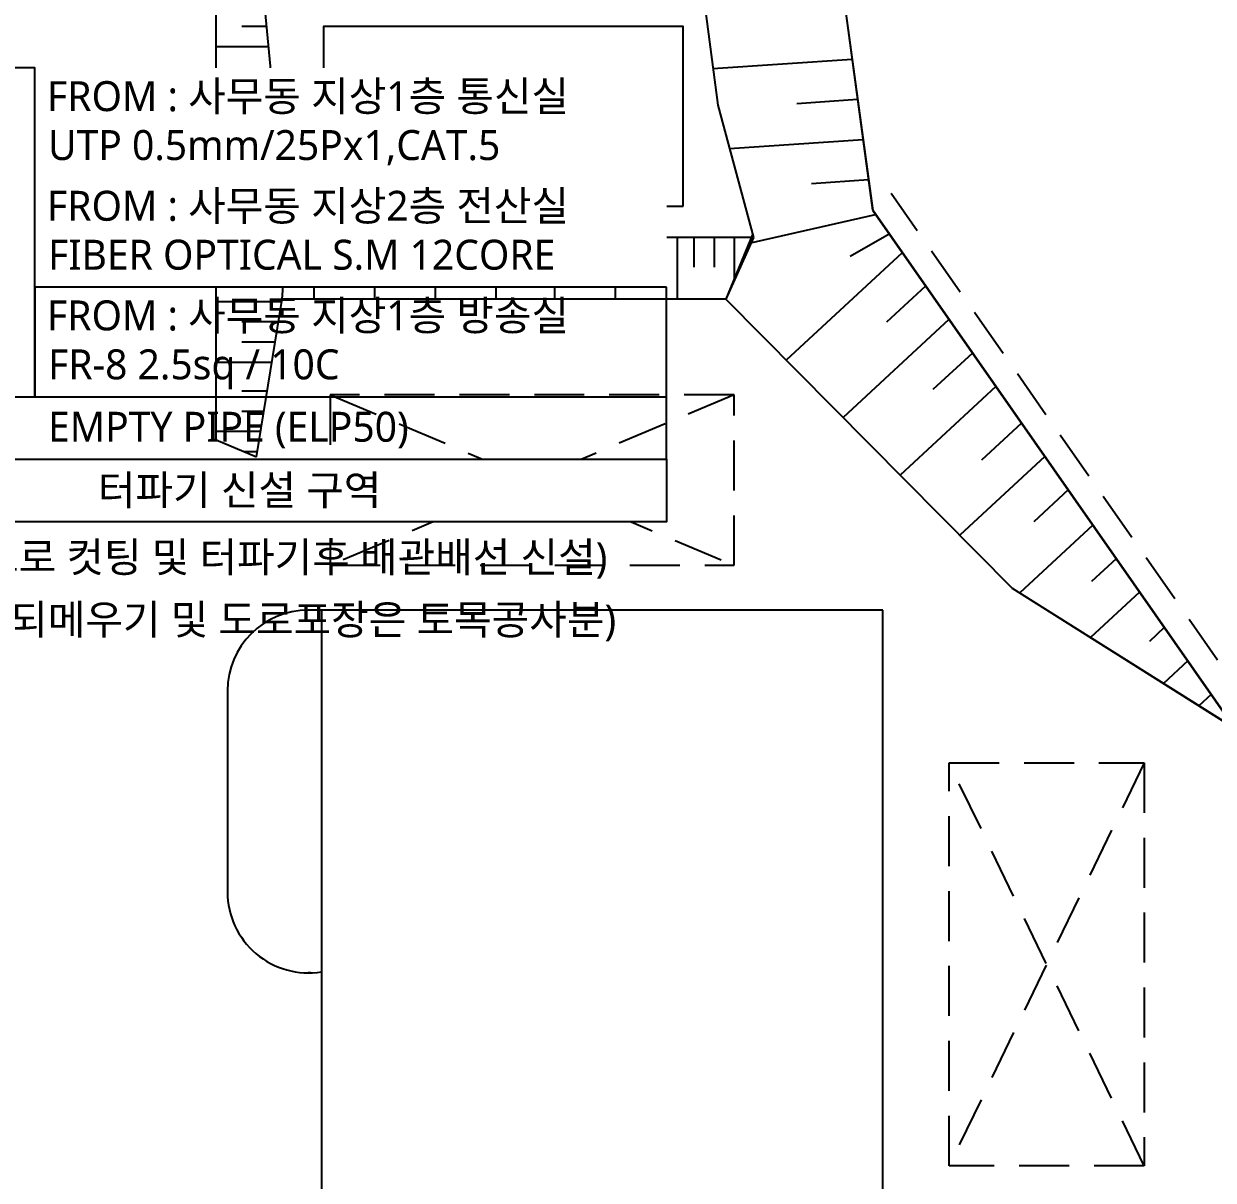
# Model space of a CAD drawing. Header units: millimetres. Extents: x 0 to 420500, y 0 to 297000.
# Drawn here: x 210925 to 270480, y 145487 to 203396 of the extents above; entities that cross this region are included whole.
import ezdxf
from ezdxf.enums import TextEntityAlignment as Align
from ezdxf.xclip import XClip

# ---------------------------------------------------------------- set-up
doc = ezdxf.new("R2010")
doc.units = ezdxf.units.MM
doc.header["$LTSCALE"] = 5000
doc.header["$XCLIPFRAME"] = 0
for name, pattern in [('DASHED', [0.75, 0.5, -0.25]), ('HIDDEN', [0.375, 0.25, -0.125]), ('PHANTOM', [63.5, 31.75, -6.35, 6.35, -6.35, 6.35, -6.35])]:
    doc.linetypes.add(name, pattern=pattern)
for name, color, linetype in [('arch', 8, 'Continuous'), ('REV', 1, 'Continuous'), ('S2', 4, 'HIDDEN'), ('SYM', 3, 'Continuous'), ('TRAY', 3, 'Continuous')]:
    doc.layers.add(name, color=color, linetype=linetype)
doc.styles.add('GHS', font='malgun.ttf')

# ---------------------------------------------------------------- blocks, each defined once
blk = doc.blocks.new('XR-현황측량도')
at = {"color": 0}
for points, elevation in [([(216692, 74033), (216730, 73768), (216730, 73768), (216772, 73503), (216772, 73503), (216819, 73240), (216819, 73240), (216872, 72977), (216872, 72977), (216931, 72716), (216931, 72716), (216995, 72456), (216995, 72456), (217067, 72198), (217067, 72198), (217145, 71942), (217145, 71942), (217231, 71689), (217231, 71689), (217325, 71438), (217325, 71438), (217428, 71191), (217428, 71191), (217539, 70947), (217539, 70947), (217659, 70708), (217659, 70708), (217788, 70473), (217788, 70473), (217926, 70244), (217926, 70244), (218074, 70021), (218074, 70021), (218231, 69804), (218231, 69804), (218398, 69595), (218398, 69595), (218574, 69393), (218574, 69393), (218759, 69200), (218759, 69200), (218953, 69015), (218953, 69015), (219157, 68842), (219157, 68842), (219369, 68679), (219369, 68679), (219592, 68530), (219592, 68530), (219823, 68396), (219823, 68396), (220064, 68279), (220064, 68279), (220313, 68180), (220313, 68180), (220569, 68103), (220569, 68103), (220831, 68048), (220831, 68048), (221096, 68012), (221096, 68012), (221363, 67992), (221363, 67992), (221631, 67984), (221631, 67984), (221899, 67985), (221899, 67985), (222166, 67992), (222166, 67992), (222434, 68003), (222434, 68003), (222701, 68014), (222701, 68014), (222969, 68024), (222969, 68024), (223236, 68034), (223236, 68034), (223504, 68043), (223504, 68043), (223771, 68052), (223771, 68052), (224039, 68060), (224039, 68060), (224210, 68066)], 92000), ([(207068, 66057), (207211, 66077), (207211, 66077), (207354, 66095), (207354, 66095), (207497, 66114), (207497, 66114), (207640, 66131), (207640, 66131), (207784, 66149), (207784, 66149), (207927, 66166), (207927, 66166), (208070, 66183), (208070, 66183), (208214, 66199), (208214, 66199), (208357, 66215), (208357, 66215), (208501, 66231), (208501, 66231), (208644, 66247), (208644, 66247), (208788, 66262), (208788, 66262), (208931, 66277), (208931, 66277), (209075, 66292), (209075, 66292), (209219, 66306), (209219, 66306), (209362, 66321), (209362, 66321), (209506, 66335), (209506, 66335), (209650, 66349), (209650, 66349), (209793, 66363), (209793, 66363), (209937, 66377), (209937, 66377), (210081, 66391), (210081, 66391), (210224, 66405), (210224, 66405), (210368, 66418), (210368, 66418), (210512, 66432), (210512, 66432), (210655, 66445), (210655, 66445), (210799, 66459), (210799, 66459), (210943, 66472), (210943, 66472), (211087, 66486), (211087, 66486), (211230, 66500), (211230, 66500), (211374, 66513), (211374, 66513), (211518, 66527), (211518, 66527), (211661, 66541), (211661, 66541), (211805, 66555), (211805, 66555), (211949, 66569), (211949, 66569), (212092, 66583), (212092, 66583), (212236, 66597), (212236, 66597), (212380, 66611), (212380, 66611), (212523, 66626), (212523, 66626), (212667, 66641), (212667, 66641), (212811, 66656), (212811, 66656), (212954, 66671), (212954, 66671), (213098, 66686), (213098, 66686), (213241, 66702), (213241, 66702), (213385, 66718), (213385, 66718), (213528, 66734), (213528, 66734), (213671, 66751), (213671, 66751), (213815, 66767), (213815, 66767), (213958, 66784), (213958, 66784), (214101, 66802), (214101, 66802), (214245, 66820), (214245, 66820), (214388, 66838), (214388, 66838), (214531, 66856), (214531, 66856), (214674, 66875), (214674, 66875), (214817, 66895), (214817, 66895), (214960, 66914), (214960, 66914), (215103, 66935), (215103, 66935), (215246, 66955), (215246, 66955), (215389, 66976), (215389, 66976), (215532, 66998), (215532, 66998), (215674, 67020), (215674, 67020), (215817, 67042), (215817, 67042), (215959, 67065), (215959, 67065), (216102, 67087), (216102, 67087), (216246, 67102), (216246, 67102), (216390, 67107), (216390, 67107), (216533, 67094), (216533, 67094), (216673, 67057), (216673, 67057), (216804, 66997), (216804, 66997), (216925, 66919), (216925, 66919), (217037, 66827), (217037, 66827), (217141, 66727), (217141, 66727), (217238, 66621), (217238, 66621), (217331, 66510), (217331, 66510), (217421, 66397), (217421, 66397), (217509, 66283), (217509, 66283), (217596, 66168), (217596, 66168), (217684, 66054), (217684, 66054), (217775, 65941), (217775, 65941), (217868, 65831), (217868, 65831), (217967, 65725), (217967, 65725), (218071, 65625), (218071, 65625), (218181, 65533), (218181, 65533), (218298, 65448), (218298, 65448), (218420, 65370), (218420, 65370), (218546, 65301), (218546, 65301), (218677, 65239), (218677, 65239), (218810, 65184), (218810, 65184), (218946, 65136), (218946, 65136), (219084, 65094), (219084, 65094), (219224, 65058), (219224, 65058), (219365, 65027), (219365, 65027), (219507, 65000), (219507, 65000), (219649, 64977), (219649, 64977), (219792, 64958), (219792, 64958), (219936, 64941), (219936, 64941), (220080, 64927), (220080, 64927), (220223, 64915), (220223, 64915), (220367, 64904), (220367, 64904), (220511, 64894), (220511, 64894), (220655, 64884), (220655, 64884), (220799, 64875), (220799, 64875), (220944, 64867), (220944, 64867), (221088, 64859), (221088, 64859), (221232, 64852), (221232, 64852), (221376, 64845), (221376, 64845), (221520, 64839), (221520, 64839), (221664, 64833), (221664, 64833), (221809, 64827), (221809, 64827), (221953, 64822), (221953, 64822), (222097, 64818), (222097, 64818), (222242, 64814), (222242, 64814), (222386, 64810), (222386, 64810), (222530, 64807), (222530, 64807), (222675, 64805), (222675, 64805), (222819, 64802), (222819, 64802), (222963, 64801), (222963, 64801), (223108, 64799), (223108, 64799), (223252, 64798), (223252, 64798), (223396, 64798), (223396, 64798), (223541, 64798), (223541, 64798), (223685, 64798), (223685, 64798), (223829, 64799), (223829, 64799), (223974, 64800), (223974, 64800), (224118, 64802), (224118, 64802), (224210, 64803)], 91000), ([(207134, 52993), (207262, 52988), (207262, 52988), (207391, 52982), (207391, 52982), (207520, 52977), (207520, 52977), (207649, 52971), (207649, 52971), (207777, 52965), (207777, 52965), (207906, 52958), (207906, 52958), (208035, 52952), (208035, 52952), (208163, 52945), (208163, 52945), (208292, 52938), (208292, 52938), (208421, 52931), (208421, 52931), (208549, 52923), (208549, 52923), (208678, 52916), (208678, 52916), (208807, 52908), (208807, 52908), (208935, 52899), (208935, 52899), (209064, 52891), (209064, 52891), (209192, 52882), (209192, 52882), (209321, 52874), (209321, 52874), (209449, 52864), (209449, 52864), (209578, 52855), (209578, 52855), (209706, 52845), (209706, 52845), (209835, 52836), (209835, 52836), (209963, 52826), (209963, 52826), (210092, 52815), (210092, 52815), (210220, 52805), (210220, 52805), (210349, 52794), (210349, 52794), (210477, 52783), (210477, 52783), (210605, 52772), (210605, 52772), (210734, 52760), (210734, 52760), (210862, 52748), (210862, 52748), (210990, 52736), (210990, 52736), (211119, 52724), (211119, 52724), (211247, 52712), (211247, 52712), (211375, 52699), (211375, 52699), (211503, 52687), (211503, 52687), (211632, 52674), (211632, 52674), (211760, 52662), (211760, 52662), (211888, 52650), (211888, 52650), (212017, 52638), (212017, 52638), (212145, 52626), (212145, 52626), (212273, 52615), (212273, 52615), (212402, 52604), (212402, 52604), (212530, 52594), (212530, 52594), (212659, 52585), (212659, 52585), (212787, 52576), (212787, 52576), (212916, 52569), (212916, 52569), (213045, 52562), (213045, 52562), (213173, 52556), (213173, 52556), (213302, 52552), (213302, 52552), (213431, 52548), (213431, 52548), (213560, 52546), (213560, 52546), (213689, 52546), (213689, 52546), (213817, 52547), (213817, 52547), (213946, 52549), (213946, 52549), (214075, 52554), (214075, 52554), (214204, 52560), (214204, 52560), (214332, 52569), (214332, 52569), (214461, 52580), (214461, 52580), (214589, 52593), (214589, 52593), (214717, 52609), (214717, 52609), (214844, 52627), (214844, 52627), (214971, 52648), (214971, 52648), (215098, 52672), (215098, 52672), (215224, 52700), (215224, 52700), (215349, 52731), (215349, 52731), (215473, 52765), (215473, 52765), (215596, 52803), (215596, 52803), (215718, 52844), (215718, 52844), (215839, 52890), (215839, 52890), (215958, 52939), (215958, 52939), (216075, 52993), (216075, 52993), (216190, 53051), (216190, 53051), (216303, 53113), (216303, 53113), (216413, 53180), (216413, 53180), (216521, 53250), (216521, 53250), (216626, 53325), (216626, 53325), (216729, 53403), (216729, 53403), (216828, 53485), (216828, 53485), (216925, 53569), (216925, 53569), (217020, 53657), (217020, 53657), (217111, 53748), (217111, 53748), (217201, 53841), (217201, 53841), (217287, 53936), (217287, 53936), (217372, 54033), (217372, 54033), (217454, 54133), (217454, 54133), (217534, 54234), (217534, 54234), (217611, 54337), (217611, 54337), (217687, 54441), (217687, 54441), (217760, 54547), (217760, 54547), (217832, 54654), (217832, 54654), (217901, 54763), (217901, 54763), (217969, 54872), (217969, 54872), (218035, 54983), (218035, 54983), (218099, 55095), (218099, 55095), (218162, 55207), (218162, 55207), (218223, 55321), (218223, 55321), (218282, 55435), (218282, 55435), (218340, 55550), (218340, 55550), (218397, 55666), (218397, 55666), (218452, 55782), (218452, 55782), (218506, 55900), (218506, 55900), (218558, 56017), (218558, 56017), (218609, 56136), (218609, 56136), (218659, 56254), (218659, 56254), (218707, 56374), (218707, 56374), (218755, 56494), (218755, 56494), (218801, 56614), (218801, 56614), (218846, 56735), (218846, 56735), (218889, 56856), (218889, 56856), (218931, 56978), (218931, 56978), (218973, 57100), (218973, 57100), (219013, 57222), (219013, 57222), (219052, 57345), (219052, 57345), (219090, 57468), (219090, 57468), (219126, 57592), (219126, 57592), (219162, 57716), (219162, 57716), (219197, 57840), (219197, 57840), (219230, 57964), (219230, 57964), (219263, 58089), (219263, 58089), (219295, 58214), (219295, 58214), (219326, 58339), (219326, 58339), (219356, 58464), (219356, 58464), (219385, 58590), (219385, 58590), (219414, 58715), (219414, 58715), (219441, 58841), (219441, 58841), (219468, 58967), (219468, 58967), (219495, 59093), (219495, 59093), (219520, 59219), (219520, 59219), (219545, 59346), (219545, 59346), (219570, 59472), (219570, 59472), (219594, 59599), (219594, 59599), (219617, 59726), (219617, 59726), (219640, 59853), (219640, 59853), (219662, 59979), (219662, 59979), (219685, 60106), (219685, 60106), (219706, 60233), (219706, 60233), (219728, 60360), (219728, 60360), (219749, 60488), (219749, 60488), (219770, 60615), (219770, 60615), (219791, 60742), (219791, 60742), (219811, 60869), (219811, 60869), (219832, 60996), (219832, 60996), (219852, 61124), (219852, 61124), (219873, 61251)], 90000)]:
    blk.add_lwpolyline(points, dxfattribs=dict(at, elevation=elevation))
blk = doc.blocks.new('XR-PLAN', base_point=(461, 408))
at = {"layer": 'arch'}
ref = blk.add_blockref('XR-현황측량도', (-77510, -35338), dxfattribs=at)
XClip(ref).set_block_clipping_path([(86810.4680804907, 39538.2997129494), (224210.4680804907, 149938.2997129495)])
blk = doc.blocks.new('XR-배치도', base_point=(461, 408))
at = {"layer": 'arch'}
for p, q in [((339784, 446734), (376967, 420573)), ((366311, 419548), (370708, 424977)), ((359697, 424261), (367821, 418472)), ((359697, 424261), (367821, 418472)), ((370444, 421435), (372367, 423810)), ((369805, 417430), (374026, 422643)), ((373886, 419255), (375685, 421475)), ((363034, 388667), (328475, 420719)), ((358003, 398148), (328475, 420719)), ((373952, 414926), (377206, 420540)), ((376967, 420573), (408310, 416239)), ((378383, 420378), (377885, 418193)), ((379517, 420221), (379511, 412306)), ((381540, 419941), (381538, 417282)), ((383564, 419661), (383559, 412440)), ((385588, 419381), (385586, 416692)), ((387611, 419101), (387607, 412575)), ((389831, 418795), (389829, 416074)), ((367821, 418472), (373893, 415282)), ((367821, 418472), (373893, 415282)), ((391855, 418515), (391851, 412716)), ((393878, 418235), (393877, 415894)), ((396017, 417939), (396013, 412955)), ((398040, 417659), (398039, 415978)), ((400064, 417379), (400062, 414036)), ((402202, 417084), (402202, 416062)), ((404226, 416804), (404225, 415148)), ((406250, 416524), (406249, 415689)), ((395584, 412840), (408300, 416251)), ((395584, 412840), (408310, 416239)), ((373893, 415282), (358003, 398148)), ((373755, 415354), (375225, 412164)), ((373893, 415282), (375225, 412164)), ((374747, 413201), (373251, 414589)), ((373651, 412838), (372563, 413847)), ((372963, 412096), (371875, 413105)), ((375225, 412164), (395584, 412840)), ((375225, 412164), (395584, 412840)), ((375225, 412164), (360111, 395867)), ((373575, 410384), (371304, 412490)), ((371704, 410738), (370616, 411748)), ((371016, 409996), (369928, 411006)), ((371469, 408114), (369199, 410220)), ((369599, 408468), (368511, 409478)), ((368911, 407726), (367823, 408736)), ((369405, 405888), (367134, 407994)), ((367535, 406242), (366446, 407252)), ((391978, 407343), (372416, 386250)), ((391978, 407343), (372416, 386250)), ((432426, 369830), (391978, 407343)), ((432426, 369830), (391978, 407343)), ((366846, 405500), (365758, 406510)), ((367403, 403729), (365132, 405835)), ((365532, 404083), (364444, 405093)), ((348720, 403690), (349564, 404599)), ((348591, 402063), (350371, 403982)), ((364844, 403341), (363756, 404351)), ((365338, 401503), (363068, 403609)), ((350422, 402111), (351416, 403183)), ((363468, 401857), (362380, 402867)), ((351164, 401423), (352224, 402566)), ((362780, 401116), (361691, 402125)), ((351035, 399796), (353032, 401949)), ((352648, 400047), (353839, 401331)), ((363274, 399277), (361003, 401383)), ((353390, 399359), (354647, 400714)), ((361403, 399632), (360315, 400641)), ((353460, 397547), (355671, 399931)), ((360715, 398890), (359627, 399899)), ((355073, 397798), (356479, 399314)), ((361210, 397051), (358939, 399157)), ((355815, 397110), (357286, 398697)), ((355686, 395483), (358080, 398065)), ((360111, 395867), (358003, 398148)), ((357299, 395734), (358769, 397320)), ((358080, 395009), (359495, 396534)), ((357951, 393382), (360178, 395782)), ((365035, 389569), (360111, 395867)), ((359564, 393633), (360809, 394975)), ((360306, 392945), (361440, 394168)), ((360177, 391317), (362071, 393360)), ((362106, 391275), (362972, 392209)), ((362848, 390587), (363603, 391401)), ((362719, 388960), (364234, 390594)), ((363034, 388667), (365035, 389569)), ((364397, 389281), (364866, 389786)), ((372864, 386733), (413312, 349220)), ((372864, 386733), (413312, 349220)), ((372631, 380530), (380014, 373682)), ((385818, 373988), (385735, 373898))]:
    blk.add_line(p, q, dxfattribs=at)
at = {"layer": 'arch', "linetype": 'PHANTOM'}
for p, q in [((376957, 420584), (359505, 432882)), ((376957, 420584), (359505, 432882)), ((408300, 416251), (376957, 420584)), ((408300, 416251), (376957, 420584))]:
    blk.add_line(p, q, dxfattribs=at)
at = {"layer": 'arch', "linetype": 'DASHED'}
for p, q in [((408935, 417413), (376967, 421834)), ((406484, 411731), (414637, 390860)), ((379008, 409214), (371522, 388583)), ((421273, 398016), (399848, 404576)), ((365260, 394391), (385270, 403406))]:
    blk.add_line(p, q, dxfattribs=at)
at = {"layer": 'arch'}
blk.add_lwpolyline([(370356, 413762), (363749, 419890), (351500, 406683), (358108, 400555)], close=True, dxfattribs=at)
blk.add_lwpolyline([(370356, 413762), (363749, 419890), (351500, 406683), (358108, 400555)], close=True, dxfattribs=at)
at = {"layer": 'arch', "linetype": 'DASHED'}
for points in [[(406484, 411731), (421273, 398016), (414637, 390860), (399848, 404576)], [(385270, 403406), (379008, 409214), (365260, 394391), (371522, 388583)]]:
    blk.add_lwpolyline(points, close=True, dxfattribs=at)
at = {"layer": 'arch'}
for centre, start, end in [((375384, 383497), 137.1562, 227.1562), ((382767, 376650), 227.1562, 326.51604)]:
    blk.add_arc(centre, 4048, start, end, dxfattribs=at)
ref = blk.add_blockref('XR-PLAN', (281311, 275111), dxfattribs=dict(rotation=47.15620461600879))
XClip(ref).set_block_clipping_path([(10268.6550578449, 25854.0591988688), (121697.9567652801, 114201.9318804346)])

msp = doc.modelspace()

# ---------------------------------------------------------------- linework, layer by layer
at = {"layer": 'SYM', "color": 6}
msp.add_line((200356, 184712), (243110, 184712), dxfattribs=at)
msp.add_lwpolyline([(200356, 181587), (243110, 181587), (243110, 178462), (200356, 178462)], close=True, dxfattribs=at)

# ---------------------------------------------------------------- block references
at = {"layer": 'TRAY'}
ref = msp.add_blockref('XR-배치도', (-310663, 184385), dxfattribs=dict(at, rotation=312.8437953840571))
XClip(ref).set_block_clipping_path([(355016.7243769546, 126994.5435289501), (152650.6807000034, 314675.0815890764), (386231.3503509208, 566532.8207304992), (588597.394027872, 378852.2826703729)])

# ---------------------------------------------------------------- texts
at = {"layer": 'SYM', "style": 'GHS'}
for s, p in [('FROM : 사무동 지상1층 방송실', (212088, 188792)), ('FR-8 2.5sq / 10C', (212140, 186342)), ('EMPTY PIPE (ELP50)', (212140, 183217))]:
    msp.add_text(s, height=1500, dxfattribs=at).set_placement(p, align=Align.MIDDLE_LEFT)
for s, p in [('(기존 도로 컷팅 및 터파기후 배관배선 신설)', (222036, 176687)), ('(터파기,되메우기 및 도로포장은 토목공사분)', (222036, 173562))]:
    msp.add_text(s, height=1500, dxfattribs=at).set_placement(p, align=Align.MIDDLE_CENTER)

# ---------------------------------------------------------------- next in the draw order: wipeouts: each hides what was drawn before it
msp.add_wipeout([(200356, 181587), (243110, 181587), (243110, 178462), (200356, 178462)]).dxf.layer = 'REV'
at = {"color": 6}
msp.add_wipeout([(211478, 201183), (211478, 195693), (243110, 195693), (243110, 201183)], dxfattribs=at).dxf.layer = 'SYM'

# ---------------------------------------------------------------- next in the draw order: linework, layer by layer
at = {"layer": 'SYM', "color": 6}
msp.add_line((211478, 181587), (243110, 181587), dxfattribs=at)
msp.add_lwpolyline([(200356, 181587), (243110, 181587), (243110, 178462), (200356, 178462)], close=True, dxfattribs=at)

# ---------------------------------------------------------------- next in the draw order: texts
at = {"layer": 'SYM', "style": 'GHS'}
for s, p in [('FROM : 사무동 지상1층 통신실', (212088, 199772)), ('UTP 0.5mm/25Px1,CAT.5', (212140, 197323))]:
    msp.add_text(s, height=1500, dxfattribs=at).set_placement(p, align=Align.MIDDLE_LEFT)
msp.add_text('터파기 신설 구역', height=1500, dxfattribs=at).set_placement((221733, 180051), align=Align.MIDDLE_CENTER)

# ---------------------------------------------------------------- next in the draw order: wipeouts: each hides what was drawn before it
at = {"color": 6}
msp.add_wipeout([(211478, 195693), (211478, 190202), (243110, 190202), (243110, 195693)], dxfattribs=at).dxf.layer = 'SYM'

# ---------------------------------------------------------------- next in the draw order: linework, layer by layer
at = {"layer": 'S2'}
msp.add_line((211478, 190202), (211478, 190202), dxfattribs=at)
at = {"layer": 'SYM', "color": 6}
for p, q in [((211478, 190202), (211478, 184712)), ((243110, 190202), (211478, 190202)), ((243110, 181587), (243110, 190202))]:
    msp.add_line(p, q, dxfattribs=at)
msp.add_lwpolyline([(211478, 184712), (211478, 201183), (200356, 201183), (200356, 181587), (211478, 181587)], dxfattribs=at)

# ---------------------------------------------------------------- next in the draw order: texts
at = {"layer": 'SYM', "style": 'GHS'}
for s, p in [('FROM : 사무동 지상2층 전산실', (212088, 194282)), ('FIBER OPTICAL S.M 12CORE', (212140, 191832))]:
    msp.add_text(s, height=1500, dxfattribs=at).set_placement(p, align=Align.MIDDLE_LEFT)

doc.saveas('drawing.dxf')
